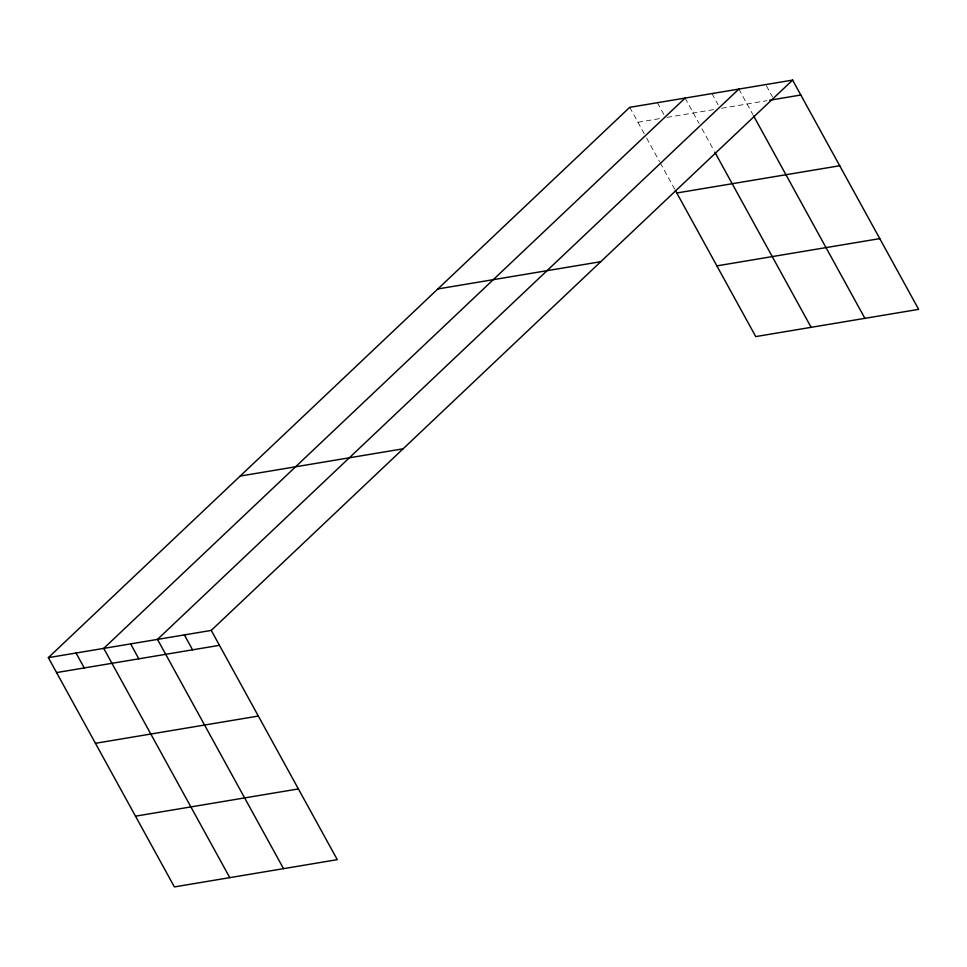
<?xml version="1.0" encoding="UTF-8"?>
<svg xmlns="http://www.w3.org/2000/svg" width="967" height="967" viewBox="0 0 967 967"><rect width="100%" height="100%" fill="white"/><g stroke="black" fill="none" stroke-linecap="round" stroke-linejoin="round"><path stroke-width="0.73" stroke-dasharray="4.83 3.63" d="M637.918 122.265L659.784 118.603M667.073 117.382L714.528 109.452M721.6 108.268L766.867 100.701M766.42 85.833L772.573 97.026M738.861 89.085L752.822 114.493M711.978 93.581L718.13 104.774M685.107 98.078L699.068 123.474M701.945 128.72L714.19 150.985M657.415 102.707L664.244 115.146M629.722 107.337L645.847 136.673M646.56 137.979L659.518 161.562M660.243 162.867L674.64 189.061"/><path stroke-width="1.45" d="M48.35 657.645L211.253 630.411L337.278 859.663L174.386 886.908L48.35 657.645L629.722 107.337L792.614 80.092L918.65 309.355L755.747 336.589L675.365 190.378M685.107 98.078L103.735 648.386L229.771 877.637M738.861 89.085L157.488 639.392L283.524 868.644M211.253 630.411L792.614 80.092M769.696 100.217L800.821 95.02M676.803 192.989L839.707 165.744M437.87 288.94L600.761 261.694M716.873 265.865L879.765 238.619M240.203 476.054L403.106 448.809M56.557 672.573L219.449 645.327M95.431 743.297L258.334 716.051M135.501 816.172L298.392 788.927M753.547 115.798L864.897 318.336M714.915 152.29L811.132 327.329M184.371 634.896L192.578 649.824M130.618 643.889L138.813 658.817M76.042 653.015L84.25 667.943"/></g></svg>
